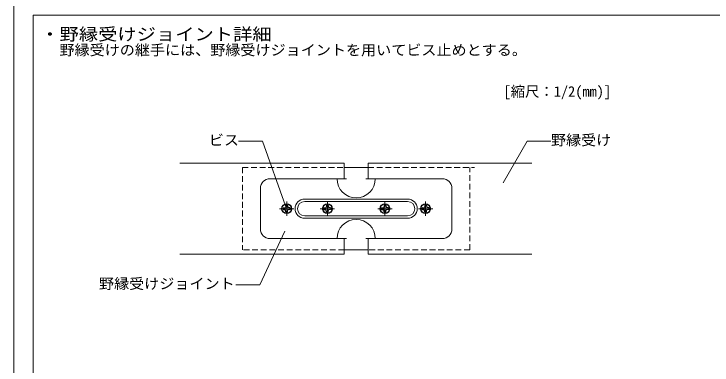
# Model space of a CAD drawing. Units: millimetres on the paper, with parts at other scales. Extents: x -195 to 195, y -1209 to 138.
# Drawn here: x -195 to -49.2, y -51.5 to 21.8 of the extents above; entities that cross this region are included whole.
import ezdxf
from ezdxf.enums import TextEntityAlignment as Align

# ---------------------------------------------------------------- set-up
doc = ezdxf.new("R2010")
doc.units = ezdxf.units.MM
doc.linetypes.add('CHAIN1', pattern=[8, 5, -1, 1, -1])
doc.linetypes.add('DASHED1', pattern=[1.8, 1.2, -0.6])
for name, color, linetype, lineweight in [('1-0_中心線', 4, 'CHAIN1', 9), ('1-2_野縁受け', 3, 'Continuous', 18), ('1-6_文字', 7, 'Continuous', 18), ('1-B_補強金具・金具・その他', 3, 'Continuous', 18), ('1-C_ビス・アンカーボルト・強調図形', 2, 'Continuous', 25), ('F-3_野縁', 3, 'Continuous', 18)]:
    doc.layers.add(name, color=color, linetype=linetype, lineweight=lineweight)
doc.layers.add('F-6_文字', color=7, linetype='Continuous')
doc.styles.add('ＭＳ ゴシック', font='')
doc.styles.get('ＭＳ ゴシック').set_extended_font_data('MS Gothic')

msp = doc.modelspace()

# ---------------------------------------------------------------- linework, layer by layer
at = {"layer": '1-0_中心線'}
for p, q in [((-138.034, -17.355), (-138.034, -20.355)), ((-129.534, -17.355), (-129.534, -20.355)), ((-117.534, -17.355), (-117.534, -20.355)), ((-109.034, -17.355), (-109.034, -20.355)), ((-136.534, -18.855), (-139.534, -18.855)), ((-128.034, -18.855), (-131.034, -18.855)), ((-116.034, -18.855), (-119.034, -18.855)), ((-107.534, -18.855), (-110.534, -18.855))]:
    msp.add_line(p, q, dxfattribs=at)
at = {"layer": '1-2_野縁受け'}
for p, q in [((-126.034, -9.355), (-160.362, -9.355)), ((-126.034, -9.355), (-126.034, -12.605)), ((-86.858, -9.355), (-121.034, -9.355)), ((-126.034, -25.105), (-126.034, -28.355)), ((-121.034, -25.105), (-121.034, -28.355)), ((-126.034, -28.355), (-160.362, -28.355)), ((-86.858, -28.355), (-121.034, -28.355))]:
    msp.add_line(p, q, dxfattribs=at)
msp.add_lwpolyline([(-121.034, -9.355), (-121.034, -10.435), (-121.034, -12.605)], dxfattribs=at)
at = {"layer": '1-6_文字'}
for p, q in [((-143.103, -4.797), (-148.103, -4.797)), ((-143.103, -4.797), (-138.287, -18.248)), ((-87.85, -4.797), (-92.85, -13.457)), ((-87.85, -4.797), (-82.85, -4.797))]:
    msp.add_line(p, q, dxfattribs=at)
msp.add_lwpolyline([(-138.458, -23.573), (-143.646, -34.768), (-148.646, -34.768)], dxfattribs=at)
at = {"layer": '1-B_補強金具・金具・その他', "linetype": 'DASHED1'}
for p, q in [((-147.284, -10.255), (-126.034, -10.255)), ((-147.284, -10.255), (-147.284, -27.455)), ((-121.034, -10.255), (-98.784, -10.255)), ((-99.784, -27.455), (-99.784, -10.255)), ((-126.034, -27.455), (-147.284, -27.455)), ((-99.784, -27.455), (-121.034, -27.455))]:
    msp.add_line(p, q, dxfattribs=at)
at = {"layer": '1-B_補強金具・金具・その他'}
for p, q in [((-121.034, -10.255), (-126.034, -10.255)), ((-141.534, -12.605), (-127.534, -12.605)), ((-127.534, -12.605), (-125.534, -12.605)), ((-121.534, -12.605), (-119.534, -12.605)), ((-105.534, -12.605), (-119.534, -12.605)), ((-143.534, -14.605), (-143.534, -23.105)), ((-103.534, -23.105), (-103.534, -14.605)), ((-134.284, -16.855), (-112.784, -16.855)), ((-134.284, -17.355), (-112.784, -17.355)), ((-134.284, -20.355), (-112.784, -20.355)), ((-134.284, -20.855), (-112.784, -20.855)), ((-141.534, -25.105), (-127.534, -25.105)), ((-127.534, -25.105), (-125.534, -25.105)), ((-121.534, -25.105), (-119.534, -25.105)), ((-105.534, -25.105), (-119.534, -25.105)), ((-121.034, -27.455), (-126.034, -27.455))]:
    msp.add_line(p, q, dxfattribs=at)
for centre, radius, start, end in [((-141.534, -14.605), 2, 90, 180), ((-123.534, -12.605), 4, 180, 0), ((-105.534, -14.605), 2, 0, 90), ((-134.284, -18.855), 2, 90, 270), ((-134.284, -18.855), 1.5, 90, 270), ((-112.784, -18.855), 2, 270, 90), ((-112.784, -18.855), 1.5, 270, 90), ((-123.534, -25.105), 4, 0, 180), ((-141.534, -23.105), 2, 180, 270), ((-105.534, -23.105), 2, 270, 0)]:
    msp.add_arc(centre, radius, start, end, dxfattribs=at)
at = {"layer": '1-C_ビス・アンカーボルト・強調図形'}
for p, q in [((-138.71, -18.69), (-138.268, -18.622)), ((-138.199, -18.179), (-138.268, -18.622)), ((-137.869, -18.179), (-137.801, -18.622)), ((-137.358, -18.69), (-137.801, -18.622)), ((-130.21, -18.69), (-129.768, -18.622)), ((-129.699, -18.179), (-129.768, -18.622)), ((-129.369, -18.179), (-129.301, -18.622)), ((-128.858, -18.69), (-129.301, -18.622)), ((-118.21, -18.69), (-117.768, -18.622)), ((-117.699, -18.179), (-117.768, -18.622)), ((-117.369, -18.179), (-117.301, -18.622)), ((-116.858, -18.69), (-117.301, -18.622)), ((-109.71, -18.69), (-109.268, -18.622)), ((-109.199, -18.179), (-109.268, -18.622)), ((-108.869, -18.179), (-108.801, -18.622)), ((-108.358, -18.69), (-108.801, -18.622)), ((-138.71, -19.02), (-138.268, -19.089)), ((-138.199, -19.531), (-138.268, -19.089)), ((-137.869, -19.531), (-137.801, -19.089)), ((-137.358, -19.02), (-137.801, -19.089)), ((-130.21, -19.02), (-129.768, -19.089)), ((-129.699, -19.531), (-129.768, -19.089)), ((-129.369, -19.531), (-129.301, -19.089)), ((-128.858, -19.02), (-129.301, -19.089)), ((-118.21, -19.02), (-117.768, -19.089)), ((-117.699, -19.531), (-117.768, -19.089)), ((-117.369, -19.531), (-117.301, -19.089)), ((-116.858, -19.02), (-117.301, -19.089)), ((-109.71, -19.02), (-109.268, -19.089)), ((-109.199, -19.531), (-109.268, -19.089)), ((-108.869, -19.531), (-108.801, -19.089)), ((-108.358, -19.02), (-108.801, -19.089))]:
    msp.add_line(p, q, dxfattribs=at)
for centre in [(-138.034, -18.855), (-129.534, -18.855), (-117.534, -18.855), (-109.034, -18.855)]:
    msp.add_circle(centre, 1, dxfattribs=at)
for centre, start, end in [((-138.685, -18.855), 98.84064, 180), ((-138.685, -18.855), 180, 261.15935), ((-138.034, -18.204), 90, 171.15933), ((-138.034, -18.204), 8.84065, 90), ((-137.383, -18.855), 0, 81.15935), ((-137.383, -18.855), 278.84064, 0), ((-130.185, -18.855), 98.84064, 180), ((-130.185, -18.855), 180, 261.15935), ((-129.534, -18.204), 90, 171.15933), ((-129.534, -18.204), 8.84065, 90), ((-128.883, -18.855), 0, 81.15935), ((-128.883, -18.855), 278.84064, 0), ((-118.185, -18.855), 98.84064, 180), ((-118.185, -18.855), 180, 261.15935), ((-117.534, -18.204), 90, 171.15933), ((-117.534, -18.204), 8.84065, 90), ((-116.883, -18.855), 0, 81.15935), ((-116.883, -18.855), 278.84064, 0), ((-109.685, -18.855), 98.84064, 180), ((-109.685, -18.855), 180, 261.15935), ((-109.034, -18.204), 90, 171.15933), ((-109.034, -18.204), 8.84065, 90), ((-108.383, -18.855), 0, 81.15935), ((-108.383, -18.855), 278.84064, 0), ((-138.034, -19.506), 188.84065, 270), ((-138.034, -19.506), 270, 351.15933), ((-129.534, -19.506), 188.84065, 270), ((-129.534, -19.506), 270, 351.15933), ((-117.534, -19.506), 188.84065, 270), ((-117.534, -19.506), 270, 351.15933), ((-109.034, -19.506), 188.84065, 270), ((-109.034, -19.506), 270, 351.15933)]:
    msp.add_arc(centre, 0.167, start, end, dxfattribs=at)
at = {"layer": 'F-3_野縁'}
msp.add_line((-191, 21.5), (191, 21.5), dxfattribs=at)
for points in [[(-195, 137.5), (-195, -137.5), (195, -137.5)], [(-191, 21.5), (-191, -115.5), (191, -115.5)]]:
    msp.add_lwpolyline(points, dxfattribs=at)

# ---------------------------------------------------------------- texts
at = {"layer": '1-6_文字', "style": 'ＭＳ ゴシック', "width": 1.05}
for s, p in [('野縁受けの継手には、野縁受けジョイントを用いてビス止めとする。', (-185.5, 12.5)), ('ビス', (-154.303, -6.297)), ('野縁受け', (-82.85, -6.297)), ('野縁受けジョイント', (-177.246, -36.268))]:
    msp.add_text(s, height=2.199, dxfattribs=at).set_placement(p, align=Align.BOTTOM_LEFT)
at = {"layer": 'F-6_文字', "style": 'ＭＳ ゴシック', "width": 1.15}
msp.add_text('・野縁受けジョイント詳細', height=2.566, dxfattribs=at).set_placement((-189.5, 15.5), align=Align.BOTTOM_LEFT)
at = {"layer": 'F-6_文字', "style": 'ＭＳ ゴシック'}
msp.add_text('[縮尺：1/2(mm)]', height=2.199, dxfattribs=at).set_placement((-92.756, 3.846), align=Align.BOTTOM_LEFT)

doc.saveas('drawing.dxf')
